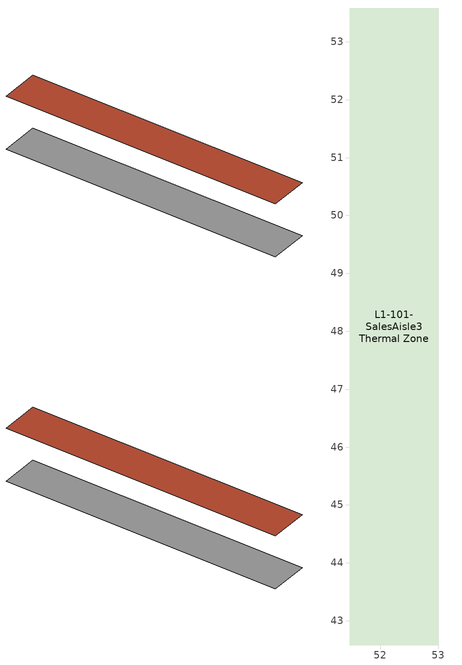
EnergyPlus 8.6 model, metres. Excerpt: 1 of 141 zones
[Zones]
L1-101-SalesAisle3 Thermal Zone
 floor ground (Hole): 53.01,53.58 53.01,42.58 51.47,42.58 51.47,53.58 z0
 roof outside (Roof_BOH): 51.47,53.58 51.47,42.58 53.01,42.58 53.01,53.58 z2.13
[Building]
NoeValleyWFM.idf: North Axis {deg}=356.173; Terrain=City; Solar Distribution=FullInteriorAndExteriorWithReflections; Maximum Number of Warmup Days=25; Minimum Number of Warmup Days=6
[Site:Location]
1E1ABA: Latitude {deg}=0; Longitude {deg}=0; Time Zone {hr}=0; Elevation {m}=0
[Material]
Name | Roughness | Thickness {m} | Conductivity {W/m-K} | Density {kg/m3} | Specific Heat {J/kg-K}
Insulation: Cellular glass - 75mm | MediumRough | 0.075 | 0.05 | 136 | 750
Plywood (Douglas Fir) - 12.7mm | Smooth | 0.0127 | 0.12 | 540 | 1210
[Material:NoMass]
Name | Roughness | Thermal Resistance {m2-K/W} | Thermal Absorptance | Solar Absorptance | Visible Absorptance
Vaporseal - plastic film | Rough | 0.002
Air | VeryRough | 0.00158499 | 0.001 | 0.001 | 0.001
[Construction]
Roof_BOH: Vaporseal - plastic film, Insulation: Cellular glass - 75mm, Plywood (Douglas Fir) - 12.7mm
Hole: Air
[Zone]
L1-101-SalesAisle3 Thermal Zone
[Exterior:Lights] Schedule=Lighting_Outdoor; Control Option=AstronomicalClock
Name | Design Level {W}
M3-A Exterior; M3-B Exterior; M3-C Exterior; M3-D Exterior; M3-E Exterior; M3-F Exterior; M3-G Exterior; M3-H Exterior | 70
M4-A Exterior; M4-B Exterior | 26
[Schedule:Compact]
Lighting_Outdoor: Through: 12/31, For: Weekdays, Until: 06:00, 0.05, Until: 08:00, 0.2, Until: 09:00, 0.5, Until: 18:00, 0.9, Until: 20:00, 0.6, Until: 21:00, 0.5, Until: 22:00, 0.2, Until: 24:00, 0.05, For: Saturday, Until: 06:00, 0.05, Until: 08:00, 0.1, Until: 09:00, 0.3, Until: 10:00, 0.6, Until: 18:00, 0.9, Until: 19:00, 0.5, Until: 21:00, 0.3, Until: 22:00, 0.1, Until: 24:00, 0.05, For: SummerDesignDay, Until: 24:00, 1, For: WinterDesignDay, Until: 24:00, 0, For: Sunday Holidays AllOtherDays, Until: 06:00, 0.05, Until: 10:00, 0.1, Until: 12:00, 0.4, Until: 17:00, 0.6, Until: 18:00, 0.4, Until: 22:00, 0.2, Until: 24:00, 0.05
